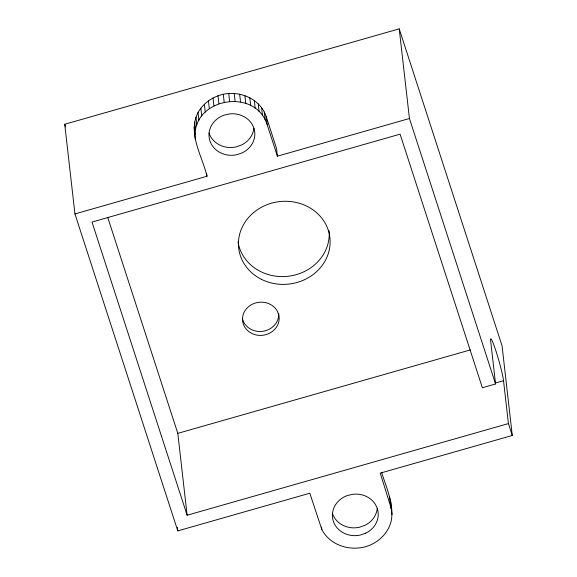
<?xml version="1.0" encoding="UTF-8"?>
<svg xmlns="http://www.w3.org/2000/svg" width="577" height="577" viewBox="0 0 577 577"><rect width="100%" height="100%" fill="white"/><g stroke="black" fill="none" stroke-linecap="round" stroke-linejoin="round"><path stroke-width="0.87" d="M74.945 213.93L206.984 176.266C202.325 156.122 187.28 133.316 198.048 112.522C202.39 104.74 209.696 98.891 218.012 95.818C236.188 88.836 259.996 97.419 266.228 116.684L276.513 148.383L277.4 156.179L409.439 118.509L399.219 28.85L64.732 124.264L74.945 213.93L177.781 530.883L309.813 493.22L321.858 529.585C331.176 547.587 355.865 553.04 373.124 543.628C382.342 538.767 389.547 529.953 391.494 519.61C393.716 503.151 386.273 487.5 381.57 472.188M195.379 139.764C189.826 98.992 254.789 86.218 267.115 124.481L277.4 156.179M390.939 508.496L390.773 501.875M187.128 515.232L92.003 222.044L400.092 134.167L482.358 387.73L495.564 383.957L490.674 341.079A22.95 1.774 74.1 0 1 495.989 351.141A22.95 1.774 74.1 0 1 503.526 380.697L508.416 423.583L187.128 515.232L177.803 433.363L470.305 349.922M495.275 383.056L503.526 380.697M399.219 28.85L502.055 345.803L512.268 435.469L380.236 473.133L391.66 509.671M409.439 118.509L495.564 383.957M508.416 423.583L512.268 435.469M107.711 217.334L177.803 433.363M64.732 124.264L65.562 126.839M194.492 131.974L195.3 134.52M391.098 506.844L391.3 508.575M391.494 510.306L391.992 514.641M389.626 497.028L390.521 504.825M321.562 526.989L321.858 529.585M266.228 116.684L267.115 124.481M264.295 112.061L265.189 119.857M261.619 107.769L262.506 115.559M258.258 103.896L259.145 111.686M254.291 100.535L255.178 108.325M249.798 97.758L250.685 105.555M244.879 95.631L245.766 103.427M239.65 94.202L240.537 101.992M234.233 93.496L235.12 101.292M228.737 93.532L229.624 101.328M223.292 94.318L224.179 102.107M218.012 95.818L218.899 103.615M213.028 98.018L213.916 105.807M208.441 100.852L209.328 108.649M204.359 104.271L205.246 112.061M200.868 108.187L201.755 115.984M206.681 173.663L206.984 176.266M198.048 112.522L198.935 120.319M195.964 117.174L196.851 124.964M194.658 122.035L195.545 129.832M194.168 127.005L195.055 134.802M177.377 527.335L177.781 530.883M329.099 230.764A45.908 41.501 -6.5 0 1 329.236 233.303M329.243 234.154A45.908 41.501 -6.5 0 1 286.596 276.419A45.908 41.501 -6.5 0 1 237.998 241.821M377.25 508.532A22.95 20.75 -6.5 0 1 364.859 525.358L359.457 527.241A22.95 20.75 -6.5 0 1 332.417 513.35M253.916 128.245A22.95 20.75 -6.5 0 1 242.347 152.804L236.938 154.686A22.95 20.75 -6.5 0 1 209.898 140.802A22.95 20.75 -6.5 0 1 224.114 115.148L229.718 113.893A22.95 20.75 -6.5 0 1 253.916 128.245A22.95 20.75 -6.5 0 1 241.453 145.007L236.051 146.89A22.95 20.75 -6.5 0 1 209.011 133.006M278.684 313.333A18.363 16.603 -6.5 0 1 262.831 331.299A18.363 16.603 -6.5 0 1 242.405 318.49M365.746 533.155L360.344 535.038A22.95 20.75 -6.5 0 1 333.304 521.146A22.95 20.75 -6.5 0 1 347.513 495.492L353.117 494.237A22.95 20.75 -6.5 0 1 377.315 508.589A22.95 20.75 -6.5 0 1 365.746 533.155M278.727 314.761L277.162 310.873A18.363 16.603 -6.5 0 0 246.329 308.911A18.363 16.603 -6.5 0 0 256.859 335.086A18.363 16.603 -6.5 0 0 278.727 314.761M261.294 279.261A45.908 41.501 -6.5 0 0 330.131 241.951A45.908 41.501 -6.5 0 0 261.41 207.287A45.908 41.501 -6.5 0 0 261.294 279.261"/></g></svg>
